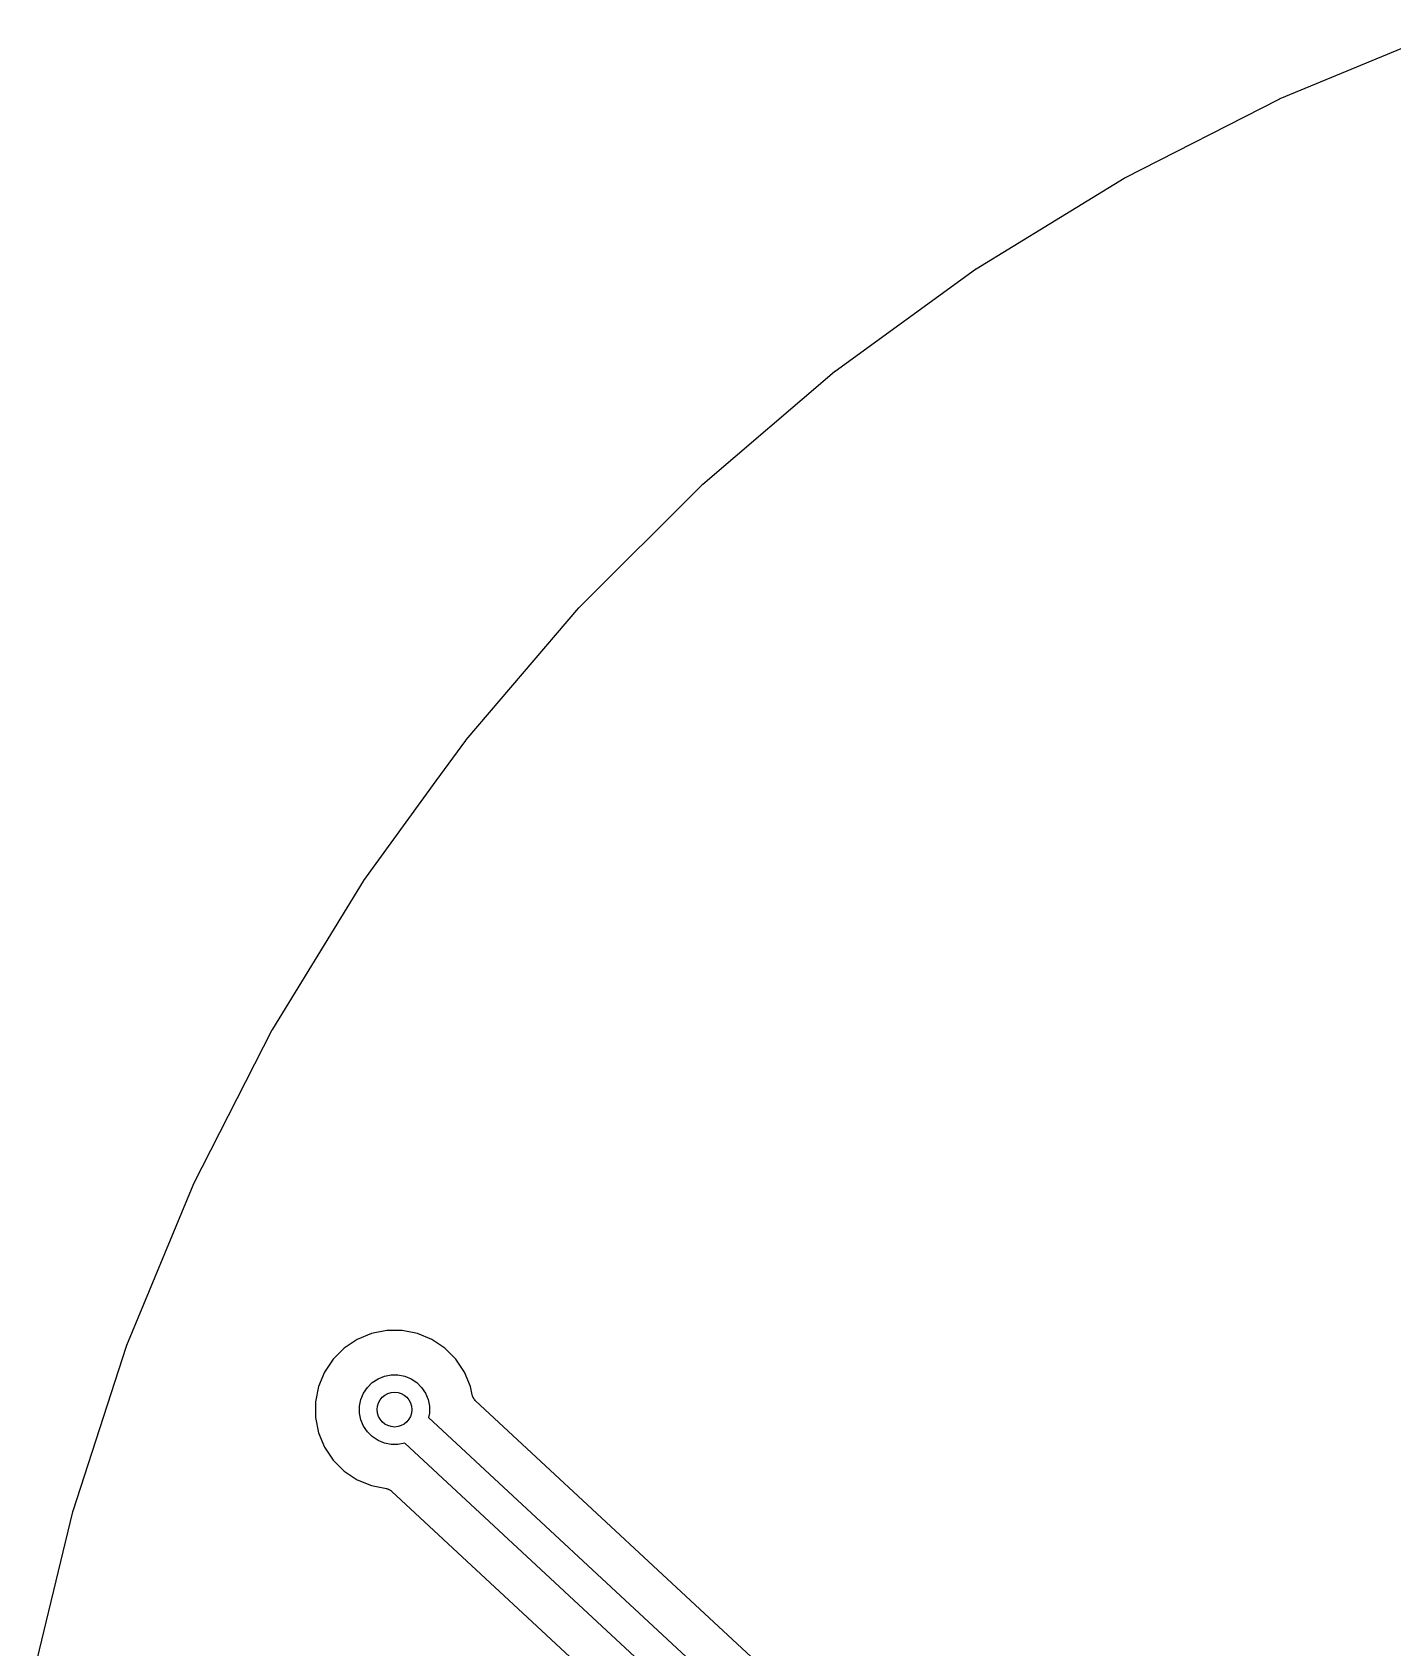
# Model space of a CAD drawing. Extents: x 4.9 to 6.91, y -5.73 to -3.72.
# Drawn here: x 4.922 to 5.537, y -4.514 to -3.784 of the extents above; entities that cross this region are included whole.
import ezdxf

# ---------------------------------------------------------------- set-up
doc = ezdxf.new("R2010")
doc.units = 0
doc.header["$MEASUREMENT"] = 0
doc.layers.add('BLACK', color=7, linetype='CONTINUOUS')

msp = doc.modelspace()

# ---------------------------------------------------------------- linework, layer by layer
at = {"layer": 'BLACK', "linetype": 'CONTINUOUS'}
for p, q in [((5.48593, -3.81379), (5.5583, -3.78381)), ((5.41577, -3.84952), (5.48557, -3.81396)), ((5.48557, -3.81396), (5.48563, -3.81393)), ((5.48563, -3.81393), (5.48578, -3.81387)), ((5.48578, -3.81387), (5.48593, -3.81379)), ((5.34864, -3.89064), (5.41543, -3.84971)), ((5.41543, -3.84971), (5.41549, -3.84968)), ((5.41549, -3.84968), (5.41564, -3.84961)), ((5.41564, -3.84961), (5.41577, -3.84952)), ((5.28494, -3.9369), (5.34832, -3.89086)), ((5.34832, -3.89086), (5.34837, -3.89082)), ((5.34837, -3.89082), (5.34851, -3.89074)), ((5.34851, -3.89074), (5.34864, -3.89064)), ((5.22507, -3.98802), (5.28463, -3.93715)), ((5.28463, -3.93715), (5.28469, -3.9371)), ((5.28469, -3.9371), (5.28482, -3.93701)), ((5.28482, -3.93701), (5.28494, -3.9369)), ((5.16939, -4.04368), (5.22478, -3.98829)), ((5.22478, -3.98829), (5.22483, -3.98824)), ((5.22483, -3.98824), (5.22496, -3.98814)), ((5.22496, -3.98814), (5.22507, -3.98802)), ((5.11825, -4.10353), (5.16912, -4.04396)), ((5.16912, -4.04396), (5.16917, -4.04391)), ((5.16917, -4.04391), (5.16929, -4.0438)), ((5.16929, -4.0438), (5.16939, -4.04368)), ((5.10468, -4.12218), (5.118, -4.10384)), ((5.118, -4.10384), (5.11805, -4.10378)), ((5.11805, -4.10378), (5.11816, -4.10366)), ((5.11816, -4.10366), (5.11825, -4.10353)), ((5.07196, -4.16721), (5.10468, -4.12218)), ((5.03081, -4.23433), (5.07174, -4.16754)), ((5.07174, -4.16754), (5.07178, -4.16748)), ((5.07178, -4.16748), (5.07188, -4.16735)), ((5.07188, -4.16735), (5.07196, -4.16721)), ((5.03065, -4.23461), (5.03074, -4.23448)), ((5.03074, -4.23448), (5.03081, -4.23433)), ((4.99506, -4.30447), (5.03062, -4.23467)), ((5.03062, -4.23467), (5.03065, -4.23461)), ((4.96492, -4.3772), (4.99489, -4.30483)), ((4.99489, -4.30483), (4.99492, -4.30476)), ((4.99492, -4.30476), (4.995, -4.30462)), ((4.995, -4.30462), (4.99506, -4.30447)), ((5.0754, -4.37192), (5.06889, -4.37462)), ((5.08231, -4.37055), (5.0754, -4.37192)), ((5.08935, -4.37055), (5.08231, -4.37055)), ((5.09625, -4.37192), (5.08935, -4.37055)), ((5.10276, -4.37462), (5.09625, -4.37192)), ((4.94057, -4.45207), (4.96478, -4.37756)), ((4.96478, -4.37756), (4.9648, -4.3775)), ((4.9648, -4.3775), (4.96487, -4.37735)), ((4.96487, -4.37735), (4.96492, -4.3772)), ((5.06304, -4.37853), (5.05806, -4.38351)), ((5.06889, -4.37462), (5.06304, -4.37853)), ((5.10861, -4.37853), (5.10276, -4.37462)), ((5.11359, -4.38351), (5.10861, -4.37853)), ((5.05806, -4.38351), (5.05415, -4.38937)), ((5.11751, -4.38937), (5.11359, -4.38351)), ((5.05415, -4.38937), (5.05145, -4.39587)), ((5.07359, -4.39626), (5.07579, -4.39407)), ((5.07579, -4.39407), (5.07837, -4.39234)), ((5.07837, -4.39234), (5.08123, -4.39116)), ((5.08123, -4.39116), (5.08428, -4.39055)), ((5.08428, -4.39055), (5.08738, -4.39055)), ((5.08738, -4.39055), (5.09042, -4.39116)), ((5.09042, -4.39116), (5.09329, -4.39234)), ((5.09329, -4.39234), (5.09587, -4.39407)), ((5.09587, -4.39407), (5.09806, -4.39626)), ((5.1202, -4.39587), (5.11751, -4.38937)), ((5.05145, -4.39587), (5.05008, -4.40278)), ((5.07008, -4.40475), (5.07068, -4.40171)), ((5.07068, -4.40171), (5.07187, -4.39884)), ((5.07187, -4.39884), (5.07359, -4.39626)), ((5.09806, -4.39626), (5.09978, -4.39884)), ((5.09978, -4.39884), (5.10097, -4.40171)), ((5.10097, -4.40171), (5.10157, -4.40475)), ((5.12094, -4.39959), (5.1202, -4.39587)), ((5.12096, -4.39965), (5.12094, -4.39959)), ((5.12097, -4.39971), (5.12096, -4.39965)), ((5.1211, -4.40011), (5.12097, -4.39971)), ((5.12122, -4.40052), (5.1211, -4.40011)), ((5.12125, -4.40058), (5.12122, -4.40052)), ((5.12127, -4.40064), (5.12125, -4.40058)), ((5.12148, -4.40101), (5.12127, -4.40064)), ((5.12168, -4.40138), (5.12148, -4.40101)), ((5.12172, -4.40143), (5.12168, -4.40138)), ((5.12175, -4.40149), (5.12172, -4.40143)), ((5.12203, -4.40181), (5.12175, -4.40149)), ((5.1223, -4.40214), (5.12203, -4.40181)), ((5.12235, -4.40218), (5.1223, -4.40214)), ((5.12239, -4.40223), (5.12235, -4.40218)), ((5.12244, -4.40227), (5.12239, -4.40223)), ((5.27668, -4.54563), (5.12244, -4.40227)), ((5.05008, -4.40278), (5.05008, -4.40982)), ((5.05008, -4.40982), (5.05145, -4.41673)), ((5.07008, -4.40785), (5.07008, -4.40475)), ((5.07068, -4.41089), (5.07008, -4.40785)), ((5.10157, -4.40785), (5.10118, -4.40982)), ((5.10118, -4.40982), (5.26379, -4.56095)), ((5.10157, -4.40475), (5.10157, -4.40785)), ((5.05145, -4.41673), (5.05415, -4.42323)), ((5.07187, -4.41376), (5.07068, -4.41089)), ((5.07359, -4.41634), (5.07187, -4.41376)), ((5.07579, -4.41853), (5.07359, -4.41634)), ((5.05415, -4.42323), (5.05806, -4.42909)), ((5.07837, -4.42025), (5.07579, -4.41853)), ((5.08123, -4.42144), (5.07837, -4.42025)), ((5.08428, -4.42205), (5.08123, -4.42144)), ((5.08738, -4.42205), (5.08428, -4.42205)), ((5.09042, -4.42144), (5.08738, -4.42205)), ((5.09051, -4.4214), (5.09042, -4.42144)), ((5.25085, -4.57042), (5.09051, -4.4214)), ((5.05806, -4.42909), (5.06304, -4.43407)), ((5.06304, -4.43407), (5.06889, -4.43798)), ((5.06889, -4.43798), (5.0754, -4.44067)), ((5.0754, -4.44067), (5.08224, -4.44203)), ((5.08224, -4.44203), (5.08231, -4.44205)), ((5.08231, -4.44205), (5.08266, -4.44216)), ((5.08266, -4.44216), (5.08302, -4.44225)), ((5.08302, -4.44225), (5.08312, -4.44231)), ((5.08312, -4.44231), (5.08324, -4.44234)), ((5.08324, -4.44234), (5.08356, -4.44252)), ((5.08356, -4.44252), (5.08389, -4.44268)), ((5.08389, -4.44268), (5.08399, -4.44276)), ((5.08399, -4.44276), (5.08409, -4.44281)), ((5.08409, -4.44281), (5.08437, -4.44305)), ((5.08437, -4.44305), (5.08467, -4.44328)), ((5.08467, -4.44328), (5.20497, -4.55508)), ((4.92218, -4.52861), (4.94047, -4.45244)), ((4.94047, -4.45244), (4.94048, -4.45238)), ((4.94048, -4.45238), (4.94054, -4.45222)), ((4.94054, -4.45222), (4.94057, -4.45207))]:
    msp.add_line(p, q, dxfattribs=at)
at = {"layer": 'BLACK'}
msp.add_circle((5.08583, -4.4063), 0.00787, dxfattribs=at)

doc.saveas('drawing.dxf')
